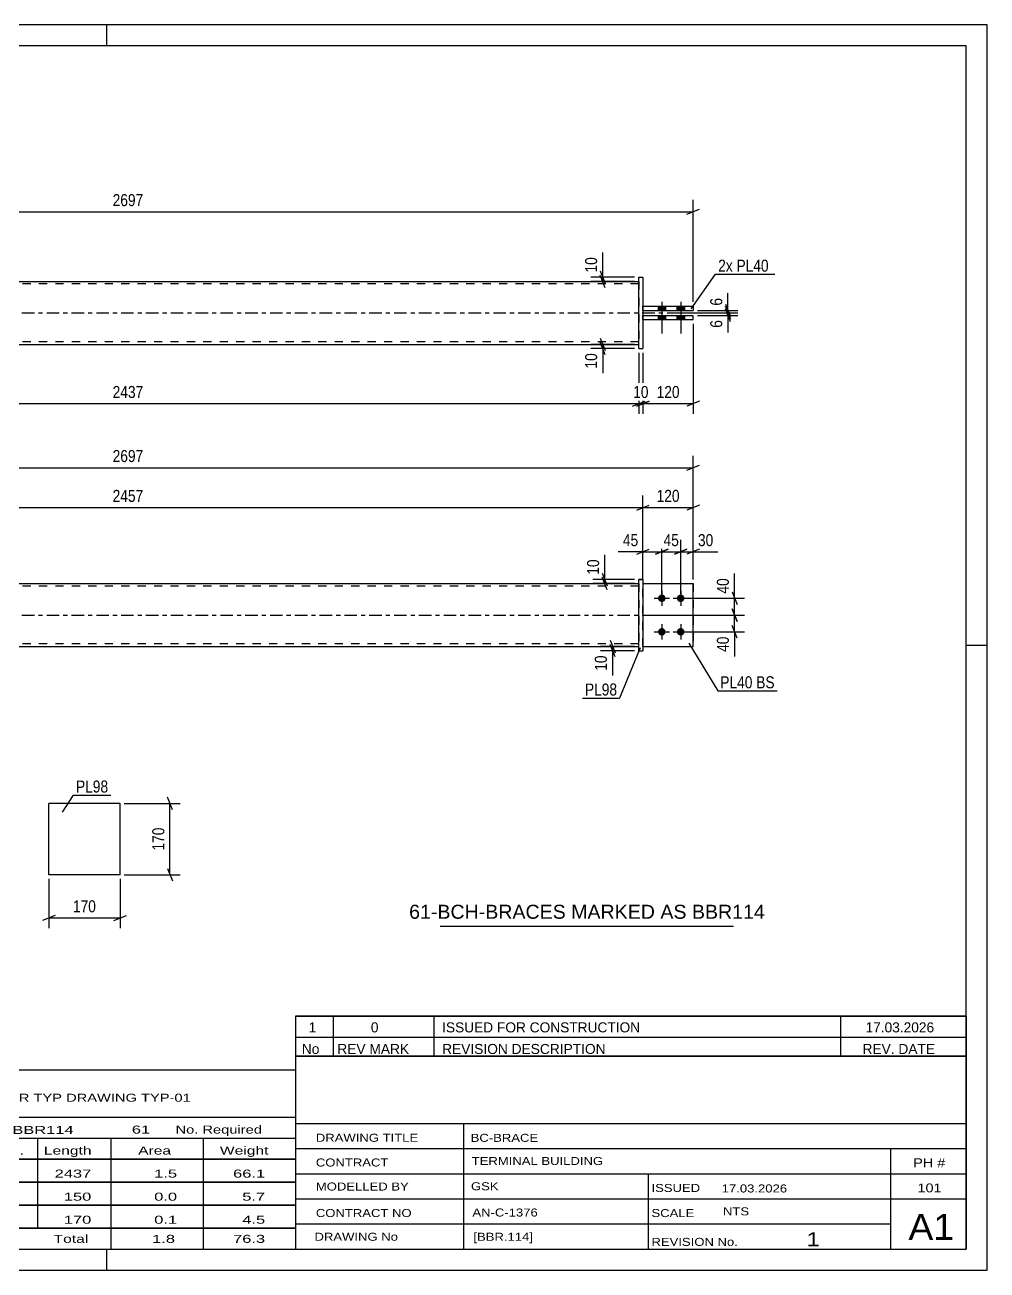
# Model space of a CAD drawing. Header units: millimetres. Extents: x 0 to 420, y 0 to 297.
# Drawn here: x 190.5 to 420, y 0 to 297 of the extents above; entities that cross this region are included whole.
import ezdxf

# ---------------------------------------------------------------- set-up
doc = ezdxf.new("R2010")
doc.units = ezdxf.units.MM
doc.linetypes.add('DXK_LINE_DOT2', pattern=[3.9198, 1.9599, -1.9599])
doc.linetypes.add('DXK_LINE_DOT3', pattern=[5.9187, 2.979, -0.9799, 0.9799, -0.9799])
doc.styles.add('Arial', font='ARIAL.TTF', dxfattribs={"height": 0.2})
doc.styles.add('Arial Narrow', font='ARIALN.TTF', dxfattribs={"height": 0.2})

# ---------------------------------------------------------------- blocks, each defined once
blk = doc.blocks.new('Unknown-580604829-1163')
at = {"color": 5, "linetype": 'Continuous'}
for p, q in [((420, 297), (0, 297)), ((210, 292), (210, 297)), ((420, 0), (420, 297)), ((415, 292), (5, 292)), ((415, 5), (415, 292)), ((420, 149), (415, 149)), ((5, 5), (415, 5)), ((210, 0), (210, 5)), ((0, 0), (420, 0))]:
    blk.add_line(p, q, dxfattribs=at)
blk = doc.blocks.new('Part-580604829-1810 - 1791')
at = {"color": 2, "linetype": 'Continuous'}
for p, q in [((93.23, 163.74), (336.91, 163.74)), ((93.23, 148.74), (336.91, 148.74))]:
    blk.add_line(p, q, dxfattribs=at)
at = {"color": 7, "linetype": 'DXK_LINE_DOT2'}
for p, q in [((93.23, 148.74), (93.23, 163.74)), ((336.91, 163.74), (336.91, 148.74)), ((336.91, 163.14), (93.23, 163.14)), ((336.91, 149.34), (93.23, 149.34))]:
    blk.add_line(p, q, dxfattribs=at)
at = {"color": 7, "linetype": 'DXK_LINE_DOT3'}
blk.add_line((83.23, 156.24), (346.91, 156.24), dxfattribs=at)
blk = doc.blocks.new('Part-580604829-1798 - 1791')
at = {"color": 7, "linetype": 'DXK_LINE_DOT2'}
for p, q in [((337.91, 163.74), (349.91, 163.74)), ((337.91, 148.74), (337.91, 163.74)), ((337.91, 163.74), (349.91, 163.74)), ((349.91, 163.74), (349.91, 163.74)), ((349.91, 163.74), (349.91, 148.74)), ((337.91, 148.74), (337.91, 148.74)), ((337.91, 148.74), (349.91, 148.74)), ((337.91, 148.74), (349.91, 148.74))]:
    blk.add_line(p, q, dxfattribs=at)
blk = doc.blocks.new('Part-580604829-1815 - 1791')
at = {"color": 2, "linetype": 'Continuous'}
for p, q in [((337.91, 163.74), (349.91, 163.74)), ((349.91, 163.74), (349.91, 163.74)), ((349.91, 148.74), (349.91, 163.74)), ((337.91, 148.74), (349.91, 148.74))]:
    blk.add_line(p, q, dxfattribs=at)
at = {"color": 7, "linetype": 'DXK_LINE_DOT2'}
for p, q in [((337.91, 163.74), (349.91, 163.74)), ((337.91, 148.74), (337.91, 163.74)), ((349.91, 163.74), (349.91, 163.74)), ((337.91, 148.74), (337.91, 148.74)), ((337.91, 148.74), (349.91, 148.74))]:
    blk.add_line(p, q, dxfattribs=at)
blk = doc.blocks.new('Bolt-580604829-1800 - 1791')
at = {"linetype": 'Continuous'}
for points in [[(342.41, 161.14), (342.59, 161.12), (342.77, 161.06), (342.94, 160.96), (343.08, 160.84), (343.19, 160.69), (343.26, 160.51), (343.3, 160.33), (343.3, 160.14), (343.26, 159.96), (343.19, 159.79), (343.08, 159.63), (342.94, 159.51), (342.77, 159.41), (342.59, 159.36), (342.41, 159.34), (342.22, 159.36), (342.04, 159.41), (341.88, 159.51), (341.74, 159.63), (341.63, 159.79), (341.55, 159.96), (341.51, 160.14), (341.51, 160.33), (341.55, 160.51), (341.63, 160.69), (341.74, 160.84), (341.88, 160.96), (342.04, 161.06), (342.22, 161.12)], [(346.91, 161.14), (347.09, 161.12), (347.27, 161.06), (347.44, 160.96), (347.58, 160.84), (347.69, 160.69), (347.76, 160.51), (347.8, 160.33), (347.8, 160.14), (347.76, 159.96), (347.69, 159.79), (347.58, 159.63), (347.44, 159.51), (347.27, 159.41), (347.09, 159.36), (346.91, 159.34), (346.72, 159.36), (346.54, 159.41), (346.38, 159.51), (346.24, 159.63), (346.13, 159.79), (346.05, 159.96), (346.01, 160.14), (346.01, 160.33), (346.05, 160.51), (346.13, 160.69), (346.24, 160.84), (346.38, 160.96), (346.54, 161.06), (346.72, 161.12)], [(342.41, 153.14), (342.59, 153.12), (342.77, 153.06), (342.94, 152.96), (343.08, 152.84), (343.19, 152.69), (343.26, 152.51), (343.3, 152.33), (343.3, 152.14), (343.26, 151.96), (343.19, 151.79), (343.08, 151.63), (342.94, 151.51), (342.77, 151.41), (342.59, 151.36), (342.41, 151.34), (342.22, 151.36), (342.04, 151.41), (341.88, 151.51), (341.74, 151.63), (341.63, 151.79), (341.55, 151.96), (341.51, 152.14), (341.51, 152.33), (341.55, 152.51), (341.63, 152.69), (341.74, 152.84), (341.88, 152.96), (342.04, 153.06), (342.22, 153.12)], [(346.91, 153.14), (347.09, 153.12), (347.27, 153.06), (347.44, 152.96), (347.58, 152.84), (347.69, 152.69), (347.76, 152.51), (347.8, 152.33), (347.8, 152.14), (347.76, 151.96), (347.69, 151.79), (347.58, 151.63), (347.44, 151.51), (347.27, 151.41), (347.09, 151.36), (346.91, 151.34), (346.72, 151.36), (346.54, 151.41), (346.38, 151.51), (346.24, 151.63), (346.13, 151.79), (346.05, 151.96), (346.01, 152.14), (346.01, 152.33), (346.05, 152.51), (346.13, 152.69), (346.24, 152.84), (346.38, 152.96), (346.54, 153.06), (346.72, 153.12)]]:
    blk.add_hatch(color=1, dxfattribs=at).paths.add_polyline_path(points)
at = {"color": 1, "linetype": 'Continuous'}
for p, q in [((342.41, 162.04), (342.41, 158.44)), ((346.91, 162.04), (346.91, 158.44)), ((340.61, 160.24), (344.21, 160.24)), ((345.11, 160.24), (348.71, 160.24)), ((340.61, 152.24), (344.21, 152.24)), ((342.41, 154.04), (342.41, 150.44)), ((345.11, 152.24), (348.71, 152.24)), ((346.91, 154.04), (346.91, 150.44))]:
    blk.add_line(p, q, dxfattribs=at)
blk = doc.blocks.new('Part-580604829-1835 - 1791')
at = {"color": 2, "linetype": 'Continuous'}
for p, q in [((337.91, 164.74), (336.91, 164.74)), ((336.91, 147.74), (336.91, 164.74)), ((337.91, 164.74), (337.91, 147.74)), ((336.91, 147.74), (336.91, 147.74)), ((336.91, 147.74), (337.91, 147.74))]:
    blk.add_line(p, q, dxfattribs=at)
at = {"color": 7, "linetype": 'DXK_LINE_DOT2'}
for p, q in [((336.91, 164.74), (336.91, 164.74)), ((336.91, 164.74), (337.91, 164.74)), ((337.91, 164.74), (337.91, 164.74)), ((336.91, 147.74), (337.91, 147.74))]:
    blk.add_line(p, q, dxfattribs=at)
blk = doc.blocks.new('Part-580604829-2156 - 2128')
at = {"color": 2, "linetype": 'Continuous'}
for p, q in [((93.23, 235.81), (336.91, 235.81)), ((93.23, 220.81), (336.91, 220.81))]:
    blk.add_line(p, q, dxfattribs=at)
at = {"color": 7, "linetype": 'DXK_LINE_DOT2'}
for p, q in [((93.23, 235.81), (93.23, 220.81)), ((336.91, 235.21), (93.23, 235.21)), ((336.91, 235.81), (336.91, 220.81)), ((336.91, 221.41), (93.23, 221.41))]:
    blk.add_line(p, q, dxfattribs=at)
at = {"color": 7, "linetype": 'DXK_LINE_DOT3'}
blk.add_line((83.23, 228.31), (346.91, 228.31), dxfattribs=at)
blk = doc.blocks.new('Part-580604829-2134 - 2128')
at = {"color": 2, "linetype": 'Continuous'}
for p, q in [((337.91, 227.71), (349.91, 227.71)), ((337.91, 226.71), (349.91, 226.71)), ((349.91, 226.71), (349.91, 227.71))]:
    blk.add_line(p, q, dxfattribs=at)
at = {"color": 7, "linetype": 'DXK_LINE_DOT2'}
for p, q in [((337.91, 226.71), (337.91, 227.71)), ((337.91, 227.71), (349.91, 227.71)), ((337.91, 226.71), (349.91, 226.71))]:
    blk.add_line(p, q, dxfattribs=at)
blk = doc.blocks.new('Part-580604829-2139 - 2128')
at = {"color": 2, "linetype": 'Continuous'}
for p, q in [((337.91, 229.91), (349.91, 229.91)), ((337.91, 228.91), (349.91, 228.91)), ((349.91, 229.91), (349.91, 228.91))]:
    blk.add_line(p, q, dxfattribs=at)
at = {"color": 7, "linetype": 'DXK_LINE_DOT2'}
for p, q in [((337.91, 228.91), (337.91, 229.91)), ((337.91, 229.91), (349.91, 229.91)), ((337.91, 228.91), (349.91, 228.91)), ((349.91, 229.91), (349.91, 229.91))]:
    blk.add_line(p, q, dxfattribs=at)
blk = doc.blocks.new('Part-580604829-2151 - 2128')
at = {"color": 2, "linetype": 'Continuous'}
for p, q in [((336.91, 236.81), (336.91, 236.81)), ((336.91, 219.81), (336.91, 236.81)), ((336.91, 236.81), (337.91, 236.81)), ((337.91, 236.81), (337.91, 236.81)), ((337.91, 236.81), (337.91, 219.81)), ((336.91, 219.81), (337.91, 219.81)), ((336.91, 219.81), (336.91, 219.81)), ((337.91, 219.81), (337.91, 219.81))]:
    blk.add_line(p, q, dxfattribs=at)
at = {"color": 7, "linetype": 'DXK_LINE_DOT2'}
for p, q in [((336.91, 236.81), (336.91, 236.81)), ((336.91, 236.81), (337.91, 236.81)), ((336.91, 219.81), (337.91, 219.81))]:
    blk.add_line(p, q, dxfattribs=at)
blk = doc.blocks.new('Bolt-580604829-2157 - 2128')
at = {"linetype": 'Continuous'}
for points in [[(343.31, 229.91), (341.51, 229.91), (341.51, 228.91), (343.31, 228.91)], [(343.31, 229.91), (341.51, 229.91), (341.51, 228.91), (343.31, 228.91)], [(347.81, 229.91), (346.01, 229.91), (346.01, 228.91), (347.81, 228.91)], [(347.81, 229.91), (346.01, 229.91), (346.01, 228.91), (347.81, 228.91)], [(343.31, 227.71), (341.51, 227.71), (341.51, 226.71), (343.31, 226.71)], [(343.31, 227.71), (341.51, 227.71), (341.51, 226.71), (343.31, 226.71)], [(347.81, 227.71), (346.01, 227.71), (346.01, 226.71), (347.81, 226.71)], [(347.81, 227.71), (346.01, 227.71), (346.01, 226.71), (347.81, 226.71)]]:
    blk.add_hatch(color=1, dxfattribs=at).paths.add_polyline_path(points)
at = {"color": 1, "linetype": 'Continuous'}
for p, q in [((341.51, 229.91), (341.51, 228.91)), ((341.51, 229.91), (341.51, 228.91)), ((342.41, 230.91), (342.41, 223.41)), ((342.41, 230.91), (342.41, 223.41)), ((343.31, 229.91), (343.31, 228.91)), ((343.31, 229.91), (343.31, 228.91)), ((346.01, 229.91), (346.01, 228.91)), ((346.01, 229.91), (346.01, 228.91)), ((346.91, 230.91), (346.91, 223.41)), ((346.91, 230.91), (346.91, 223.41)), ((347.81, 229.91), (347.81, 228.91)), ((347.81, 229.91), (347.81, 228.91)), ((341.51, 227.71), (341.51, 226.71)), ((341.51, 227.71), (341.51, 226.71)), ((343.31, 227.71), (343.31, 226.71)), ((343.31, 227.71), (343.31, 226.71)), ((346.01, 227.71), (346.01, 226.71)), ((346.01, 227.71), (346.01, 226.71)), ((347.81, 227.71), (347.81, 226.71)), ((347.81, 227.71), (347.81, 226.71))]:
    blk.add_line(p, q, dxfattribs=at)
blk = doc.blocks.new('Part-580604829-1390 - 1374')
at = {"color": 2, "linetype": 'Continuous'}
for p, q in [((213.18, 111.31), (196.18, 111.31)), ((196.18, 94.31), (196.18, 111.31)), ((213.18, 94.31), (213.18, 111.31)), ((213.18, 94.31), (196.18, 94.31))]:
    blk.add_line(p, q, dxfattribs=at)
blk = doc.blocks.new('StraightDimension-580604829-2023 - 1791')
at = {"color": 7, "linetype": 'Continuous'}
for p, q in [((80.23, 164.74), (80.23, 194.24)), ((349.91, 164.74), (349.91, 194.24)), ((81.73, 191.99), (78.73, 190.79)), ((80.23, 191.39), (349.91, 191.39)), ((348.41, 190.79), (351.41, 191.99))]:
    blk.add_line(p, q, dxfattribs=at)
at = {"color": 0}
blk.add_wipeout([(219.32, 192.14), (219.32, 196.34), (210.81, 196.34), (210.81, 192.14)], dxfattribs=at)
at = {"color": 3, "style": 'Arial Narrow'}
blk.add_text('2697', height=2.863, dxfattribs=at).set_placement((211.41, 192.74))
blk = doc.blocks.new('StraightDimension-580604829-1842 - 1791')
at = {"color": 7, "linetype": 'Continuous'}
for p, q in [((335.91, 164.74), (325.94, 164.74)), ((335.91, 163.74), (325.94, 163.74)), ((328.19, 166.24), (329.39, 163.24)), ((329.39, 162.24), (328.19, 165.24)), ((328.79, 163.74), (328.79, 164.74))]:
    blk.add_line(p, q, dxfattribs=at)
at = {"color": 0}
blk.add_wipeout([(328.04, 170.12), (323.84, 170.12), (323.84, 165.26), (328.04, 165.26)], dxfattribs=at)
at = {"color": 7, "linetype": 'Continuous'}
blk.add_line((328.79, 164.74), (328.79, 170.64), dxfattribs=at)
blk.add_line((328.79, 164.74), (328.79, 170.64), dxfattribs=at)
at = {"color": 3, "style": 'Arial Narrow'}
blk.add_text('10', height=2.863, rotation=90.0002, dxfattribs=at).set_placement((327.44, 165.86))
blk = doc.blocks.new('StraightDimension-580604829-2043 - 1791')
at = {"color": 7, "linetype": 'Continuous'}
for p, q in [((337.91, 164.74), (337.91, 174.18)), ((342.41, 161.24), (342.41, 174.18)), ((336.41, 170.73), (339.41, 171.93)), ((337.91, 171.33), (342.41, 171.33)), ((343.91, 171.93), (340.91, 170.73))]:
    blk.add_line(p, q, dxfattribs=at)
at = {"color": 0}
blk.add_wipeout([(337.38, 172.08), (337.38, 176.28), (332.53, 176.28), (332.53, 172.08)], dxfattribs=at)
at = {"color": 7, "linetype": 'Continuous'}
blk.add_line((337.91, 171.33), (332, 171.33), dxfattribs=at)
blk.add_line((337.91, 171.33), (332, 171.33), dxfattribs=at)
at = {"color": 3, "style": 'Arial Narrow'}
blk.add_text('45', height=2.863, dxfattribs=at).set_placement((333.13, 172.68))
blk = doc.blocks.new('StraightDimension-580604829-1851 - 1791')
at = {"color": 7, "linetype": 'Continuous'}
for p, q in [((335.91, 148.74), (327.8, 148.74)), ((330.05, 150.24), (331.25, 147.24)), ((331.25, 146.24), (330.05, 149.24)), ((330.65, 147.74), (330.65, 148.74)), ((335.91, 147.74), (327.8, 147.74))]:
    blk.add_line(p, q, dxfattribs=at)
at = {"color": 0}
blk.add_wipeout([(329.9, 147.21), (325.7, 147.21), (325.7, 142.35), (329.9, 142.35)], dxfattribs=at)
at = {"color": 7, "linetype": 'Continuous'}
blk.add_line((330.65, 147.74), (330.65, 141.83), dxfattribs=at)
blk.add_line((330.65, 147.74), (330.65, 141.83), dxfattribs=at)
at = {"color": 3, "style": 'Arial Narrow'}
blk.add_text('10', height=2.863, rotation=90.0002, dxfattribs=at).set_placement((329.3, 142.95))
blk = doc.blocks.new('StraightDimension-580604829-2059 - 1791')
at = {"color": 7, "linetype": 'Continuous'}
for p, q in [((342.41, 161.24), (342.41, 174.18)), ((346.91, 161.24), (346.91, 174.18)), ((340.91, 170.73), (343.91, 171.93)), ((342.41, 171.33), (346.91, 171.33)), ((348.41, 171.93), (345.41, 170.73))]:
    blk.add_line(p, q, dxfattribs=at)
at = {"color": 0}
blk.add_wipeout([(347.09, 172.08), (347.09, 176.28), (342.23, 176.28), (342.23, 172.08)], dxfattribs=at)
at = {"color": 3, "style": 'Arial Narrow'}
blk.add_text('45', height=2.863, dxfattribs=at).set_placement((342.83, 172.68))
blk = doc.blocks.new('StraightDimension-580604829-1954 - 1791')
at = {"color": 7, "linetype": 'Continuous'}
for p, q in [((337.91, 164.74), (337.91, 184.73)), ((349.91, 164.74), (349.91, 184.73)), ((336.41, 181.28), (339.41, 182.48)), ((337.91, 181.88), (349.91, 181.88)), ((351.41, 182.48), (348.41, 181.28))]:
    blk.add_line(p, q, dxfattribs=at)
at = {"color": 0}
blk.add_wipeout([(347.25, 182.63), (347.25, 186.83), (340.57, 186.83), (340.57, 182.63)], dxfattribs=at)
at = {"color": 3, "style": 'Arial Narrow'}
blk.add_text('120', height=2.863, dxfattribs=at).set_placement((341.17, 183.23))
blk = doc.blocks.new('StraightDimension-580604829-1973 - 1791')
at = {"color": 7, "linetype": 'Continuous'}
for p, q in [((92.23, 157.24), (92.23, 184.73)), ((337.91, 164.74), (337.91, 184.73)), ((93.73, 182.48), (90.73, 181.28)), ((92.23, 181.88), (337.91, 181.88)), ((336.41, 181.28), (339.41, 182.48))]:
    blk.add_line(p, q, dxfattribs=at)
at = {"color": 0}
blk.add_wipeout([(219.32, 182.63), (219.32, 186.83), (210.81, 186.83), (210.81, 182.63)], dxfattribs=at)
at = {"color": 3, "style": 'Arial Narrow'}
blk.add_text('2457', height=2.863, dxfattribs=at).set_placement((211.41, 183.23))
blk = doc.blocks.new('StraightDimension-580604829-2004 - 1791')
at = {"color": 7, "linetype": 'Continuous'}
for p, q in [((359.15, 161.74), (360.35, 158.74)), ((347.91, 160.24), (362.15, 160.24)), ((360.35, 154.74), (359.15, 157.74)), ((359.75, 156.24), (359.75, 160.24)), ((338.91, 156.24), (362.15, 156.24))]:
    blk.add_line(p, q, dxfattribs=at)
at = {"color": 0}
blk.add_wipeout([(359, 165.62), (354.8, 165.62), (354.8, 160.76), (359, 160.76)], dxfattribs=at)
at = {"color": 7, "linetype": 'Continuous'}
blk.add_line((359.75, 160.24), (359.75, 166.14), dxfattribs=at)
blk.add_line((359.75, 160.24), (359.75, 166.14), dxfattribs=at)
at = {"color": 3, "style": 'Arial Narrow'}
blk.add_text('40', height=2.863, rotation=90.0002, dxfattribs=at).set_placement((358.4, 161.36))
blk = doc.blocks.new('StraightDimension-580604829-2072 - 1791')
at = {"color": 7, "linetype": 'Continuous'}
for p, q in [((346.91, 161.24), (346.91, 174.18)), ((349.91, 164.74), (349.91, 174.18)), ((345.41, 170.73), (348.41, 171.93)), ((346.91, 171.33), (349.91, 171.33)), ((351.41, 171.93), (348.41, 170.73))]:
    blk.add_line(p, q, dxfattribs=at)
at = {"color": 0}
blk.add_wipeout([(355.29, 172.08), (355.29, 176.28), (350.43, 176.28), (350.43, 172.08)], dxfattribs=at)
at = {"color": 7, "linetype": 'Continuous'}
blk.add_line((349.91, 171.33), (355.81, 171.33), dxfattribs=at)
blk.add_line((349.91, 171.33), (355.81, 171.33), dxfattribs=at)
at = {"color": 3, "style": 'Arial Narrow'}
blk.add_text('30', height=2.863, dxfattribs=at).set_placement((351.03, 172.68))
blk = doc.blocks.new('StraightDimension-580604829-2013 - 1791')
at = {"color": 7, "linetype": 'Continuous'}
for p, q in [((359.15, 157.74), (360.35, 154.74)), ((338.91, 156.24), (362.15, 156.24)), ((359.75, 152.24), (359.75, 156.24)), ((347.91, 152.24), (362.15, 152.24)), ((360.35, 150.74), (359.15, 153.74))]:
    blk.add_line(p, q, dxfattribs=at)
at = {"color": 0}
blk.add_wipeout([(359, 151.71), (354.8, 151.71), (354.8, 146.85), (359, 146.85)], dxfattribs=at)
at = {"color": 7, "linetype": 'Continuous'}
blk.add_line((359.75, 152.24), (359.75, 146.33), dxfattribs=at)
blk.add_line((359.75, 152.24), (359.75, 146.33), dxfattribs=at)
at = {"color": 3, "style": 'Arial Narrow'}
blk.add_text('40', height=2.863, rotation=90.0002, dxfattribs=at).set_placement((358.4, 147.45))
blk = doc.blocks.new('StraightDimension-580604829-2273 - 2128')
at = {"color": 7, "linetype": 'Continuous'}
for p, q in [((93.23, 218.81), (93.23, 204.26)), ((336.91, 218.81), (336.91, 204.26)), ((94.73, 207.26), (91.73, 206.06)), ((93.23, 206.66), (336.91, 206.66)), ((335.41, 206.06), (338.41, 207.26))]:
    blk.add_line(p, q, dxfattribs=at)
at = {"color": 0}
blk.add_wipeout([(219.32, 207.41), (219.32, 211.61), (210.81, 211.61), (210.81, 207.41)], dxfattribs=at)
at = {"color": 3, "style": 'Arial Narrow'}
blk.add_text('2437', height=2.863, dxfattribs=at).set_placement((211.41, 208.01))
blk = doc.blocks.new('StraightDimension-580604829-2185 - 2128')
at = {"color": 7, "linetype": 'Continuous'}
for p, q in [((327.72, 238.31), (328.92, 235.31)), ((335.91, 236.81), (325.47, 236.81)), ((335.91, 235.81), (325.47, 235.81)), ((328.92, 234.31), (327.72, 237.31)), ((328.32, 235.81), (328.32, 236.81))]:
    blk.add_line(p, q, dxfattribs=at)
at = {"color": 0}
blk.add_wipeout([(327.57, 242.19), (323.37, 242.19), (323.37, 237.34), (327.57, 237.34)], dxfattribs=at)
at = {"color": 7, "linetype": 'Continuous'}
blk.add_line((328.32, 236.81), (328.32, 242.72), dxfattribs=at)
blk.add_line((328.32, 236.81), (328.32, 242.72), dxfattribs=at)
at = {"color": 3, "style": 'Arial Narrow'}
blk.add_text('10', height=2.863, rotation=90.0002, dxfattribs=at).set_placement((326.97, 237.94))
blk = doc.blocks.new('StraightDimension-580604829-2196 - 2128')
at = {"color": 7, "linetype": 'Continuous'}
for p, q in [((350.91, 228.91), (360.58, 228.91)), ((357.58, 230.41), (358.78, 227.41)), ((358.78, 226.81), (357.58, 229.81)), ((358.18, 228.31), (358.18, 228.91)), ((345.66, 228.31), (360.58, 228.31))]:
    blk.add_line(p, q, dxfattribs=at)
at = {"color": 0}
blk.add_wipeout([(357.43, 232.46), (353.23, 232.46), (353.23, 229.44), (357.43, 229.44)], dxfattribs=at)
at = {"color": 7, "linetype": 'Continuous'}
blk.add_line((358.18, 228.91), (358.18, 232.99), dxfattribs=at)
blk.add_line((358.18, 228.91), (358.18, 232.99), dxfattribs=at)
at = {"color": 3, "style": 'Arial Narrow'}
blk.add_text('6', height=2.86, rotation=90.0002, dxfattribs=at).set_placement((356.83, 230.04))
blk = doc.blocks.new('StraightDimension-580604829-2205 - 2128')
at = {"color": 7, "linetype": 'Continuous'}
for p, q in [((357.58, 229.81), (358.78, 226.81)), ((358.78, 226.21), (357.58, 229.21)), ((345.66, 228.31), (360.58, 228.31)), ((350.91, 227.71), (360.58, 227.71)), ((358.18, 227.71), (358.18, 228.31))]:
    blk.add_line(p, q, dxfattribs=at)
at = {"color": 0}
blk.add_wipeout([(357.43, 227.19), (353.23, 227.19), (353.23, 224.16), (357.43, 224.16)], dxfattribs=at)
at = {"color": 7, "linetype": 'Continuous'}
blk.add_line((358.18, 227.71), (358.18, 223.63), dxfattribs=at)
blk.add_line((358.18, 227.71), (358.18, 223.63), dxfattribs=at)
at = {"color": 3, "style": 'Arial Narrow'}
blk.add_text('6', height=2.86, rotation=90.0002, dxfattribs=at).set_placement((356.83, 224.76))
blk = doc.blocks.new('StraightDimension-580604829-2225 - 2128')
at = {"color": 7, "linetype": 'Continuous'}
for p, q in [((335.91, 220.81), (325.47, 220.81)), ((335.91, 219.81), (325.47, 219.81)), ((327.72, 222.31), (328.92, 219.31)), ((328.92, 218.31), (327.72, 221.31)), ((328.32, 219.81), (328.32, 220.81))]:
    blk.add_line(p, q, dxfattribs=at)
at = {"color": 0}
blk.add_wipeout([(327.57, 219.29), (323.37, 219.29), (323.37, 214.43), (327.57, 214.43)], dxfattribs=at)
at = {"color": 7, "linetype": 'Continuous'}
blk.add_line((328.32, 219.81), (328.32, 213.9), dxfattribs=at)
blk.add_line((328.32, 219.81), (328.32, 213.9), dxfattribs=at)
at = {"color": 3, "style": 'Arial Narrow'}
blk.add_text('10', height=2.863, rotation=90.0002, dxfattribs=at).set_placement((326.97, 215.03))
blk = doc.blocks.new('StraightDimension-580604829-3119 - 2128')
at = {"color": 7, "linetype": 'Continuous'}
for p, q in [((81.73, 253.03), (78.73, 251.83)), ((80.23, 230.91), (80.23, 255.28)), ((348.41, 251.83), (351.41, 253.03)), ((349.91, 230.91), (349.91, 255.28)), ((80.23, 252.43), (349.91, 252.43))]:
    blk.add_line(p, q, dxfattribs=at)
at = {"color": 0}
blk.add_wipeout([(219.32, 253.18), (219.32, 257.38), (210.81, 257.38), (210.81, 253.18)], dxfattribs=at)
at = {"color": 3, "style": 'Arial Narrow'}
blk.add_text('2697', height=2.863, dxfattribs=at).set_placement((211.41, 253.78))
blk = doc.blocks.new('StraightDimension-580604829-2235 - 2128')
at = {"color": 7, "linetype": 'Continuous'}
for p, q in [((349.91, 225.71), (349.91, 204.26)), ((337.91, 218.81), (337.91, 204.26)), ((336.41, 206.06), (339.41, 207.26)), ((337.91, 206.66), (349.91, 206.66)), ((351.41, 207.26), (348.41, 206.06))]:
    blk.add_line(p, q, dxfattribs=at)
at = {"color": 0}
blk.add_wipeout([(347.25, 207.41), (347.25, 211.61), (340.57, 211.61), (340.57, 207.41)], dxfattribs=at)
at = {"color": 3, "style": 'Arial Narrow'}
blk.add_text('120', height=2.863, dxfattribs=at).set_placement((341.17, 208.01))
blk = doc.blocks.new('StraightDimension-580604829-2245 - 2128')
at = {"color": 7, "linetype": 'Continuous'}
for p, q in [((336.91, 218.81), (336.91, 204.26)), ((337.91, 218.81), (337.91, 204.26)), ((335.41, 206.06), (338.41, 207.26)), ((339.41, 207.26), (336.41, 206.06)), ((336.91, 206.66), (337.91, 206.66))]:
    blk.add_line(p, q, dxfattribs=at)
at = {"color": 0}
blk.add_wipeout([(339.84, 207.41), (339.84, 211.61), (334.98, 211.61), (334.98, 207.41)], dxfattribs=at)
at = {"color": 3, "style": 'Arial Narrow'}
blk.add_text('10', height=2.863, dxfattribs=at).set_placement((335.58, 208.01))
blk = doc.blocks.new('StraightDimension-580604829-1392 - 1374')
at = {"color": 7, "linetype": 'Continuous'}
for p, q in [((196.18, 93.31), (196.18, 81.59)), ((213.18, 93.31), (213.18, 81.59)), ((197.68, 84.59), (194.68, 83.39)), ((196.18, 83.99), (213.18, 83.99)), ((211.68, 83.39), (214.68, 84.59))]:
    blk.add_line(p, q, dxfattribs=at)
at = {"color": 0}
blk.add_wipeout([(208.02, 84.74), (208.02, 88.94), (201.34, 88.94), (201.34, 84.74)], dxfattribs=at)
at = {"color": 3, "style": 'Arial Narrow'}
blk.add_text('170', height=2.863, dxfattribs=at).set_placement((201.94, 85.34))
blk = doc.blocks.new('StraightDimension-580604829-1397 - 1374')
at = {"color": 7, "linetype": 'Continuous'}
for p, q in [((214.18, 111.31), (227.48, 111.31)), ((225.68, 109.81), (224.48, 112.81)), ((225.08, 94.31), (225.08, 111.31)), ((224.48, 95.81), (225.68, 92.81)), ((214.18, 94.31), (227.48, 94.31))]:
    blk.add_line(p, q, dxfattribs=at)
at = {"color": 0}
blk.add_wipeout([(224.33, 106.15), (220.13, 106.15), (220.13, 99.47), (224.33, 99.47)], dxfattribs=at)
at = {"color": 3, "style": 'Arial Narrow'}
blk.add_text('170', height=2.863, rotation=90.0002, dxfattribs=at).set_placement((223.73, 100.07))
blk = doc.blocks.new('Unknown-580604829-3741')
at = {"color": 7, "linetype": 'Continuous'}
for p, q in [((95, 47.75), (255, 47.75)), ((95, 36.5), (95, 47.75)), ((255, 47.75), (255, 36.5)), ((95, 36.5), (255, 36.5)), ((95, 36.5), (95, 31.5)), ((255, 36.5), (255, 31.5)), ((95, 31.5), (255, 31.5)), ((95, 31.5), (95, 26.5)), ((119, 31.5), (119, 26.5)), ((154.5, 31.5), (154.5, 26.5)), ((180.5, 31.5), (180.5, 26.5)), ((193.5, 31.5), (193.5, 26.5)), ((211, 31.5), (211, 26.5)), ((233, 31.5), (233, 26.5)), ((255, 31.5), (255, 26.5)), ((95, 26.5), (255, 26.5)), ((95, 26.45), (95, 21.05)), ((95, 26.45), (255, 26.45)), ((119, 26.5), (119, 21)), ((154.5, 26.5), (154.5, 21)), ((180.5, 26.5), (180.5, 21)), ((193.5, 26.5), (193.5, 21)), ((211, 26.5), (211, 21)), ((233, 26.5), (233, 21)), ((255, 26.45), (255, 21.05)), ((95, 21.05), (255, 21.05)), ((95, 20.95), (95, 15.55)), ((95, 20.95), (255, 20.95)), ((119, 21), (119, 15.5)), ((154.5, 21), (154.5, 15.5)), ((180.5, 21), (180.5, 15.5)), ((193.5, 21), (193.5, 15.5)), ((211, 21), (211, 15.5)), ((233, 21), (233, 15.5)), ((255, 20.95), (255, 15.55)), ((95, 15.55), (255, 15.55)), ((95, 15.45), (95, 10.05)), ((95, 15.45), (255, 15.45)), ((119, 15.5), (119, 10)), ((154.5, 15.5), (154.5, 10)), ((180.5, 15.5), (180.5, 10)), ((193.5, 15.5), (193.5, 10)), ((211, 15.5), (211, 10)), ((233, 15.5), (233, 10)), ((255, 15.45), (255, 10.05)), ((95, 10.05), (255, 10.05)), ((95, 10), (255, 10)), ((95, 10), (95, 5)), ((211, 10), (211, 5)), ((233, 10), (233, 5)), ((255, 10), (255, 5)), ((95, 5), (255, 5))]:
    blk.add_line(p, q, dxfattribs=at)
at = {"color": 7, "style": 'Arial Narrow'}
for s, height, width, p in [('GENERAL NOTES & WELD DETAILS :', 2.8633, 1.4, (96.15, 40.06)), ('REFER TYP DRAWING TYP-01', 1.9089, 1.6, (179.7, 40.16)), ("MATERIAL LIST FOR ASSEMBLY MK'D", 1.9089, 1.6, (96.15, 32.56)), ('BBR114', 1.909, 1.794707, (187.48, 32.47)), ('61', 1.909, 1.794707, (215.99, 32.56)), ('No. Required', 1.9089, 1.6, (226.41, 32.56)), ('Mark', 1.909, 1.7, (96.34, 27.5)), ('Profile', 1.909, 1.7, (129.41, 27.5)), ('Material', 1.909, 1.7, (159.54, 27.56)), ('No.', 1.909, 1.7, (184.5, 27.56)), ('Length', 1.909, 1.7, (195, 27.56)), ('Area', 1.909, 1.7, (217.5, 27.56)), ('Weight', 1.909, 1.7, (237, 27.56))]:
    blk.add_text(s, height=height, dxfattribs=dict(at, width=width)).set_placement(p)
at = {"color": 7, "linetype": 'Continuous', "style": 'Arial Narrow'}
for s, height, width, p in [('BBR114', 1.909, 1.794707, (96.5, 22.06)), ('SHS150*6', 1.909, 1.794707, (121, 22.06)), ('E350', 1.909, 1.794707, (160.74, 22.06)), ('1', 1.91, 1.794707, (184.86, 22.06)), ('2437', 1.909, 1.794707, (197.58, 22.06)), ('1.5', 1.909, 1.794707, (221.32, 22.06)), ('66.1', 1.909, 1.794707, (240.14, 22.06)), ('PL40', 1.909, 1.794707, (96.5, 16.56)), ('PL10*120', 1.909, 1.794707, (121, 16.56)), ('E350', 1.909, 1.794707, (160.74, 16.56)), ('4', 1.91, 1.794707, (184.86, 16.56)), ('150', 1.909, 1.794707, (199.77, 16.56)), ('0.0', 1.909, 1.794707, (221.32, 16.56)), ('5.7', 1.909, 1.794707, (242.33, 16.56)), ('PL98', 1.909, 1.794707, (96.5, 11.06)), ('PL10*170', 1.909, 1.794707, (121, 11.06)), ('E350', 1.909, 1.794707, (160.74, 11.06)), ('2', 1.91, 1.794707, (184.86, 11.06)), ('170', 1.909, 1.794707, (199.77, 11.06)), ('0.1', 1.909, 1.794707, (221.32, 11.06)), ('4.5', 1.909, 1.794707, (242.33, 11.06)), ('Total', 1.909, 1.7, (197.33, 6.5)), ('1.8', 1.909, 1.794707, (220.83, 6.5)), ('76.3', 1.909, 1.794707, (240.14, 6.5))]:
    blk.add_text(s, height=height, dxfattribs=dict(at, width=width)).set_placement(p)
blk = doc.blocks.new('Unknown-580604829-3739')
at = {"color": 7, "linetype": 'Continuous'}
for p, q in [((255, 51.05), (255, 5)), ((255, 51.05), (415, 51.05)), ((415, 51), (415, 5)), ((255, 35), (415, 35)), ((295.14, 35), (295.14, 5)), ((255, 29), (415, 29)), ((397, 5.05), (397, 29.05)), ((255, 23), (415, 23)), ((339.14, 23), (339.14, 5)), ((255, 17), (415, 17)), ((255, 11), (397, 11)), ((255, 5), (415, 5))]:
    blk.add_line(p, q, dxfattribs=at)
at = {"color": 7, "style": 'Arial Narrow'}
for s, height, width, p in [('DRAWING TITLE', 1.9089, 1.425378, (259.88, 30.61)), ('BC-BRACE', 1.909, 1.425378, (296.81, 30.59)), ('TERMINAL BUILDING', 1.9089, 1.425378, (297.06, 25.07)), ('CONTRACT', 1.909, 1.425378, (259.88, 24.71)), ('MODELLED BY', 1.9089, 1.425378, (259.88, 18.98)), ('GSK', 1.909, 1.425378, (296.88, 19.04)), ('ISSUED', 1.909, 1.425378, (339.94, 18.64)), ('17.03.2026', 1.909, 1.425378, (356.69, 18.52)), ('CONTRACT NO', 1.9089, 1.425378, (259.88, 12.66)), ('AN-C-1376', 1.909, 1.425378, (297.23, 12.78)), ('SCALE', 1.909, 1.425378, (339.94, 12.65)), ('A1', 6.204, 1.25, (401.24, 7.2)), ('DRAWING No', 1.909, 1.425378, (259.56, 7)), ('[BBR.114]', 1.909, 1.425378, (297.46, 6.99)), ('1', 3.34, 1.5, (376.91, 5.68)), ('REVISION No.', 1.9089, 1.425378, (339.94, 5.77))]:
    blk.add_text(s, height=height, dxfattribs=dict(at, width=width)).set_placement(p)
at = {"color": 7, "linetype": 'Continuous', "style": 'Arial Narrow'}
for s, height, width, p in [('PH #', 2.1, 1.42538, (402.4, 24.55)), ('101', 2.1, 1.42538, (403.41, 18.55)), ('NTS', 1.909, 1.425378, (357, 13.05))]:
    blk.add_text(s, height=height, dxfattribs=dict(at, width=width)).set_placement(p)
blk = doc.blocks.new('Unknown-580604829-3740')
at = {"color": 7, "linetype": 'Continuous'}
for p, q in [((255, 60.55), (415, 60.55)), ((415, 60.55), (255, 60.55)), ((255, 60.55), (255, 55.55)), ((264, 60.55), (264, 55.55)), ((288, 60.55), (288, 55.55)), ((385, 60.55), (385, 55.55)), ((415, 60.55), (415, 55.55)), ((255, 55.55), (415, 55.55)), ((255, 55.55), (255, 51.05)), ((255, 55.55), (415, 55.55)), ((264, 55.55), (264, 51.05)), ((288, 55.55), (288, 51.05)), ((385, 55.55), (385, 51.05)), ((415, 55.55), (415, 51.05)), ((415, 51.05), (255, 51.05))]:
    blk.add_line(p, q, dxfattribs=at)
at = {"color": 7, "linetype": 'Continuous', "style": 'Arial Narrow'}
for s, height, width, p in [('1', 2.39, 1.196471, (258.16, 56.7)), ('0', 2.39, 1.196471, (273, 56.7)), ('ISSUED FOR CONSTRUCTION', 2.3861, 1.196471, (290, 56.7)), ('17.03.2026', 2.386, 1.196471, (391, 56.7)), ('No', 2.386, 1.2, (256.54, 51.55)), ('REV MARK', 2.386, 1.2, (265, 51.55)), ('REVISION DESCRIPTION', 2.3861, 1.2, (290, 51.55)), ('REV. DATE', 2.386, 1.2, (390.28, 51.55))]:
    blk.add_text(s, height=height, dxfattribs=dict(at, width=width)).set_placement(p)
blk = doc.blocks.new('Unknown-580604829-3742')
at = {"color": 7, "linetype": 'Continuous'}
blk.add_line((289.5, 82.05), (359.5, 82.05), dxfattribs=at)
at = {"color": 7, "style": 'Arial'}
blk.add_text('61-BCH-BRACES MARKED AS BBR114', height=3.3428, dxfattribs=at).set_placement((282.13, 83.8))
blk = doc.blocks.new('Mark-580604829-1831 - 1791')
at = {"color": 0}
blk.add_wipeout([(331.75, 137.05), (331.75, 140.05), (324.07, 140.05), (324.07, 137.05)], dxfattribs=at)
blk.add_wipeout([(331.75, 137.05), (331.75, 140.05), (324.07, 140.05), (324.07, 137.05)], dxfattribs=at)
at = {"color": 30, "linetype": 'Continuous'}
for p in [(337.21, 148.42), (323.47, 136.45)]:
    blk.add_line(p, (332.35, 136.45), dxfattribs=at)
at = {"color": 3, "style": 'Arial Narrow'}
blk.add_text('PL98', height=2.863, dxfattribs=at).set_placement((324.07, 137.05))
blk = doc.blocks.new('MarkSet-580604829-2119 - 1791')
at = {"color": 0}
blk.add_wipeout([(364.03, 138.77), (364.03, 141.77), (356.36, 141.77), (356.36, 138.77)], dxfattribs=at)
blk.add_wipeout([(364.03, 138.77), (364.03, 141.77), (356.36, 141.77), (356.36, 138.77)], dxfattribs=at)
at = {"color": 30, "linetype": 'Continuous'}
blk.add_line((348.84, 149.53), (355.76, 138.17), dxfattribs=at)
at = {"color": 0}
blk.add_wipeout([(369.31, 138.77), (369.31, 141.77), (364.93, 141.77), (364.93, 138.77)], dxfattribs=at)
blk.add_wipeout([(369.31, 138.77), (369.31, 141.77), (364.93, 141.77), (364.93, 138.77)], dxfattribs=at)
at = {"color": 30, "linetype": 'Continuous'}
blk.add_line((355.76, 138.17), (369.91, 138.17), dxfattribs=at)
at = {"color": 3, "style": 'Arial Narrow'}
for s, p in [('PL40', (356.36, 138.77)), ('BS', (364.93, 138.77))]:
    blk.add_text(s, height=2.863, dxfattribs=at).set_placement(p)
blk = doc.blocks.new('MarkSet-580604829-2341 - 2128')
at = {"color": 0}
blk.add_wipeout([(359.32, 238.14), (359.32, 241.14), (355.85, 241.14), (355.85, 238.14)], dxfattribs=at)
blk.add_wipeout([(359.32, 238.14), (359.32, 241.14), (355.85, 241.14), (355.85, 238.14)], dxfattribs=at)
at = {"color": 30, "linetype": 'Continuous'}
blk.add_line((349.43, 229.31), (355.25, 237.54), dxfattribs=at)
at = {"color": 0}
blk.add_wipeout([(367.9, 238.14), (367.9, 241.14), (360.22, 241.14), (360.22, 238.14)], dxfattribs=at)
blk.add_wipeout([(367.9, 238.14), (367.9, 241.14), (360.22, 241.14), (360.22, 238.14)], dxfattribs=at)
at = {"color": 30, "linetype": 'Continuous'}
blk.add_line((355.25, 237.54), (369.4, 237.54), dxfattribs=at)
at = {"color": 3, "style": 'Arial Narrow'}
for s, p in [('2x', (355.85, 238.14)), ('PL40', (360.22, 238.14))]:
    blk.add_text(s, height=2.863, dxfattribs=at).set_placement(p)
blk = doc.blocks.new('Mark-580604829-1386 - 1374')
at = {"color": 0}
blk.add_wipeout([(210.34, 113.91), (210.34, 116.91), (202.67, 116.91), (202.67, 113.91)], dxfattribs=at)
blk.add_wipeout([(210.34, 113.91), (210.34, 116.91), (202.67, 116.91), (202.67, 113.91)], dxfattribs=at)
at = {"color": 30, "linetype": 'Continuous'}
for p, q in [((199.43, 109.21), (202.07, 113.31)), ((202.07, 113.31), (210.94, 113.31))]:
    blk.add_line(p, q, dxfattribs=at)
at = {"color": 3, "style": 'Arial Narrow'}
blk.add_text('PL98', height=2.863, dxfattribs=at).set_placement((202.67, 113.91))

msp = doc.modelspace()

# ---------------------------------------------------------------- block references
for name in ['Unknown-580604829-1163', 'Part-580604829-2156 - 2128', 'Part-580604829-2151 - 2128', 'Part-580604829-2139 - 2128', 'Bolt-580604829-2157 - 2128', 'Part-580604829-2134 - 2128', 'Part-580604829-1810 - 1791', 'Part-580604829-1835 - 1791', 'Part-580604829-1798 - 1791', 'Part-580604829-1815 - 1791', 'Bolt-580604829-1800 - 1791', 'Part-580604829-1390 - 1374', 'Unknown-580604829-3742', 'Unknown-580604829-3740', 'Unknown-580604829-3739', 'Unknown-580604829-3741']:
    msp.add_blockref(name, (0, 0))

# ---------------------------------------------------------------- next in the draw order: block references
for name in ['StraightDimension-580604829-2185 - 2128', 'StraightDimension-580604829-2196 - 2128', 'StraightDimension-580604829-2273 - 2128', 'StraightDimension-580604829-2023 - 1791', 'StraightDimension-580604829-1851 - 1791', 'Mark-580604829-1386 - 1374', 'StraightDimension-580604829-1392 - 1374']:
    msp.add_blockref(name, (0, 0))

# ---------------------------------------------------------------- next in the draw order: block references
for name in ['StraightDimension-580604829-2205 - 2128', 'StraightDimension-580604829-2225 - 2128', 'StraightDimension-580604829-1842 - 1791', 'Mark-580604829-1831 - 1791', 'StraightDimension-580604829-1397 - 1374']:
    msp.add_blockref(name, (0, 0))

# ---------------------------------------------------------------- next in the draw order: block references
for name in ['StraightDimension-580604829-3119 - 2128', 'StraightDimension-580604829-2235 - 2128', 'StraightDimension-580604829-2043 - 1791']:
    msp.add_blockref(name, (0, 0))

# ---------------------------------------------------------------- next in the draw order: block references
for name in ['MarkSet-580604829-2341 - 2128', 'StraightDimension-580604829-2245 - 2128', 'StraightDimension-580604829-2059 - 1791']:
    msp.add_blockref(name, (0, 0))

# ---------------------------------------------------------------- next in the draw order: block references
msp.add_blockref('StraightDimension-580604829-1954 - 1791', (0, 0))

# ---------------------------------------------------------------- next in the draw order: block references
msp.add_blockref('StraightDimension-580604829-1973 - 1791', (0, 0))

# ---------------------------------------------------------------- next in the draw order: block references
msp.add_blockref('StraightDimension-580604829-2004 - 1791', (0, 0))

# ---------------------------------------------------------------- next in the draw order: block references
for name in ['StraightDimension-580604829-2072 - 1791', 'StraightDimension-580604829-2013 - 1791']:
    msp.add_blockref(name, (0, 0))

# ---------------------------------------------------------------- next in the draw order: block references
msp.add_blockref('MarkSet-580604829-2119 - 1791', (0, 0))

doc.saveas('drawing.dxf')
